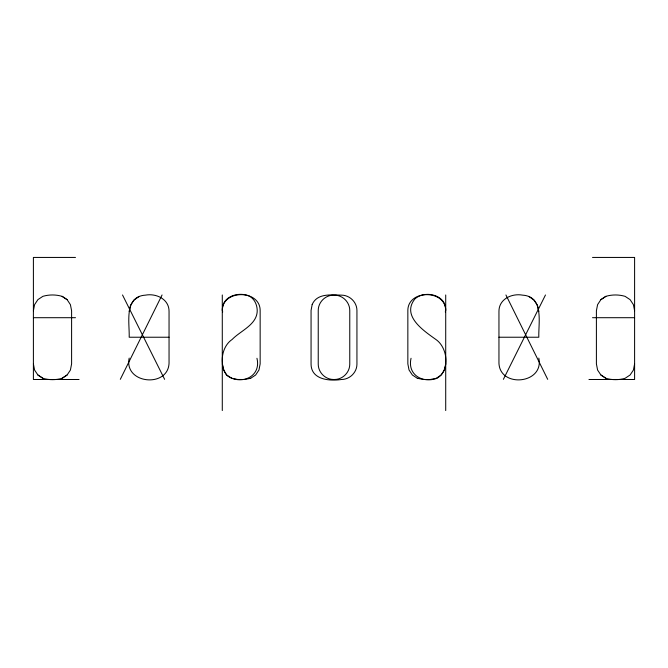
<?xml version="1.0" encoding="UTF-8"?>
<svg xmlns="http://www.w3.org/2000/svg" width="668" height="668" viewBox="0 0 668 668"><rect width="100%" height="100%" fill="white"/><g stroke="black" fill="none" stroke-linecap="round" stroke-linejoin="round"><path stroke-width="1" d="M634.6 363.876L633.414 370.072L630.099 374.99L625.089 378.305A34.402 34.402 0 0 1 605.909 378.305L600.899 374.99L597.593 370.072L596.399 363.876L596.399 310.737L597.593 304.633L600.899 299.623L605.909 296.316A34.402 34.402 0 0 1 625.089 296.341L630.099 299.648L633.414 304.65L634.6 310.762M33.4 310.762L34.586 304.633L37.901 299.623L42.911 296.316A34.402 34.402 0 0 1 62.091 296.341L67.101 299.623L70.407 304.65L71.601 310.762L71.601 363.876L70.407 370.072L67.101 374.99L62.091 378.305A34.402 34.402 0 0 1 42.911 378.305L37.901 374.99L34.586 370.072L33.4 363.876M222.285 310.587C222.21 289.327 260.203 289.369 260.153 310.587L260.153 363.885L258.967 369.997L255.652 374.998L250.642 378.313M445.715 363.868L444.521 369.997L441.214 374.998L436.287 378.313M169.062 337.231L129.183 337.231C129.667 322.853 123.714 296.517 145.465 295.139C156.254 293.135 169.188 299.164 169.046 311.43L169.046 363.2C168.052 388.208 123.705 383.941 129.183 358.106M129.183 311.43L130.544 305.234L134.101 299.974L139.278 296.408M120.315 379.324L162.065 294.972M503.388 379.324L545.48 294.972M62.091 378.305L67.101 374.99M600.899 299.648L605.909 296.341M436.287 378.297L430.259 379.499L423.47 379.499L417.358 378.297M250.642 378.297L244.53 379.499L237.741 379.482L231.712 378.297M333.516 295.139C325.266 295.156 318.26 302.17 318.235 310.411L318.235 364.219C318.26 372.46 325.266 379.474 333.516 379.491M334.484 379.491C342.734 379.474 349.74 372.46 349.765 364.219L349.765 310.411C349.74 302.17 342.734 295.156 334.484 295.139M75.484 257.439L33.4 257.439L33.4 379.491L79.049 379.491M592.516 257.439L634.6 257.439L634.6 379.491L588.951 379.491M33.4 317.701L75.484 317.701M592.516 317.701L634.6 317.701M498.938 337.231L538.817 337.231C538.333 322.853 544.286 296.517 522.535 295.139C511.746 293.135 498.812 299.164 498.954 311.43L498.954 363.2C499.948 388.208 544.295 383.941 538.817 358.106M417.358 378.313L412.348 374.982L409.033 369.98L407.847 363.868L407.847 310.587C407.797 289.369 445.781 289.327 445.715 310.587M62.091 296.341L67.101 299.648M600.899 374.99L605.909 378.305M37.901 374.99L42.911 378.305M231.712 378.313L226.786 374.982L223.479 369.98L222.285 363.868M528.722 296.408L533.899 299.974L537.456 305.234L538.817 311.43M122.52 294.972L164.612 379.324M505.935 294.972L547.685 379.324M445.715 294.972L445.715 410.561M445.347 312.115C448.286 295.44 425.541 289.378 414.945 298.88C401.276 315.889 423.587 330.668 435.837 339.444C447.794 347.544 450.315 370.573 436.964 378.305C422.602 383.557 407.179 374.831 411.045 358.282M256.955 358.282C261.606 377.437 240.021 385.62 226.644 375.249C219.321 364.761 221.075 346.917 232.163 339.444C240.664 330.551 257.664 324.531 257.213 309.994C256.896 304.132 254.257 298.437 248.721 295.824C237.031 291.231 220.181 297.444 222.653 312.115M222.285 294.972L222.285 410.561M312.19 304.474L311.063 310.411L311.063 364.219C311.263 379.867 329.792 381.261 341.49 379.491C349.748 379.449 356.887 372.519 356.937 364.219L356.937 310.411C356.887 302.111 349.748 295.181 341.49 295.139C331.32 294.964 317.225 292.976 312.19 304.474"/></g></svg>
